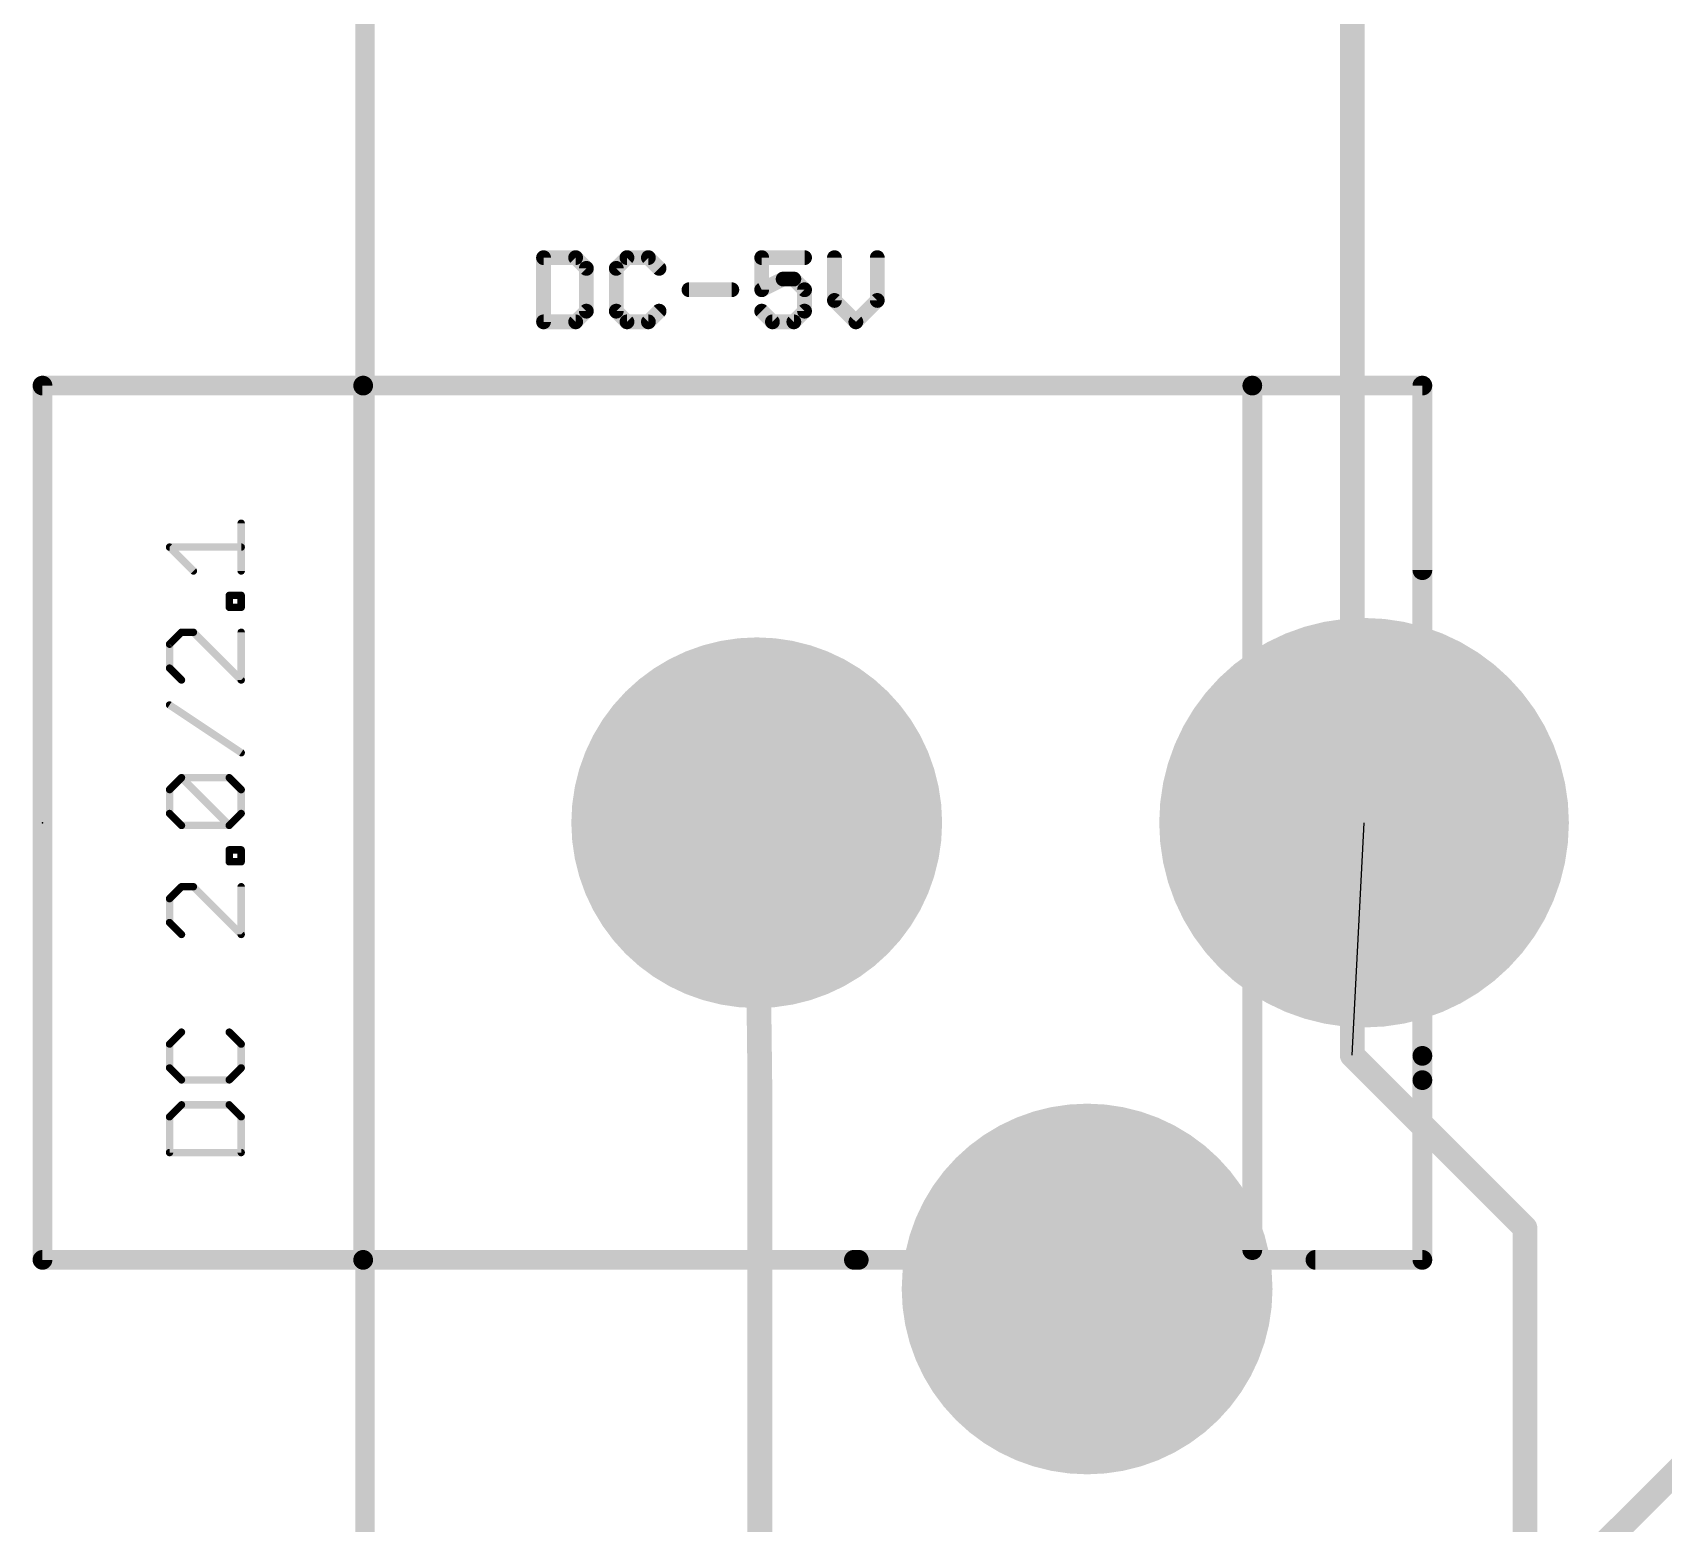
# Model space of a CAD drawing. Extents: x -3.4 to 36.1, y -3.1 to 50.6.
# Drawn here: x -3.42 to 13.36, y 15.25 to 30.59 of the extents above; entities that cross this region are included whole.
import ezdxf

# ---------------------------------------------------------------- set-up
doc = ezdxf.new("R2010")
doc.units = 0
for name, color, linetype in [('1', 22, 'CONTINUOUS'), ('16', 175, 'CONTINUOUS'), ('17', 82, 'CONTINUOUS'), ('19', 53, 'CONTINUOUS'), ('20', 7, 'CONTINUOUS'), ('21', 253, 'CONTINUOUS'), ('23', 7, 'CONTINUOUS'), ('25', 253, 'CONTINUOUS'), ('51', 253, 'CONTINUOUS')]:
    doc.layers.add(name, color=color, linetype=linetype)

# ---------------------------------------------------------------- blocks, each defined once
blk = doc.blocks.new('ROUNDP')
at = {"const_width": 0.5}
blk.add_lwpolyline([(0, -0.25, 1), (0, 0.25, 1), (0, -0.25)], format="xyb", dxfattribs=at)

msp = doc.modelspace()

# ---------------------------------------------------------------- linework, layer by layer
at = {"layer": '1', "const_width": 0.254}
for points in [[(10.16, 20.066), (10.16, 36.83)], [(4.064, 19.812), (4.032, 22.46)], [(10.16, 20.066), (11.938, 18.288)], [(4.064, 14.224), (4.064, 19.812)], [(11.938, 18.288), (11.938, 8.636)]]:
    msp.add_lwpolyline(points, dxfattribs=at)
at = {"layer": '1', "const_width": 0.127}
for points in [[(4.0955, 22.4608, 1), (3.9685, 22.4592)], [(10.2049, 20.1109, 1), (10.1151, 20.0211)], [(10.0965, 20.066, 1), (10.2235, 20.066)], [(4.1275, 19.812, 1), (4.0005, 19.812)], [(4.0005, 19.8112, 1), (4.1275, 19.8128)], [(12.0015, 18.288, 1), (11.8745, 18.288)], [(11.8931, 18.2431, 1), (11.9829, 18.3329)]]:
    msp.add_lwpolyline(points, format="xyb", dxfattribs=at)
at = {"layer": '16', "const_width": 0.254}
msp.add_lwpolyline([(2.794, 5.08), (17.526, 19.812)], dxfattribs=at)
at = {"layer": '19'}
msp.add_line((10.16, 20.066), (10.282, 22.46), dxfattribs=at)
msp.add_line((10.16, 20.066), (10.282, 22.46), dxfattribs=at)
at = {"layer": '20', "const_width": 0.2}
msp.add_lwpolyline([(0, 46.302), (0, 2)], dxfattribs=at)
at = {"layer": '21', "const_width": 0.2032}
for points in [[(-0.018, 26.96), (10.882, 26.96)], [(-0.018, 26.96), (-0.018, 17.96)], [(10.882, 26.96), (10.882, 25.06)], [(10.882, 17.96), (10.882, 20.06)], [(-0.018, 17.96), (5.082, 17.96)], [(10.882, 17.96), (9.782, 17.96)]]:
    msp.add_lwpolyline(points, dxfattribs=at)
at = {"layer": '21', "const_width": 0.1016}
for points in [[(-0.018, 27.0108, 1), (-0.018, 26.9092)], [(0.0328, 26.96, 1), (-0.0688, 26.96)], [(10.9328, 26.96, 1), (10.8312, 26.96)], [(10.882, 26.9092, 1), (10.882, 27.0108)], [(10.8312, 25.06, 1), (10.9328, 25.06)], [(10.9328, 20.06, 1), (10.8312, 20.06)], [(-0.018, 18.0108, 1), (-0.018, 17.9092)], [(-0.0688, 17.96, 1), (0.0328, 17.96)], [(5.082, 17.9092, 1), (5.082, 18.0108)], [(9.782, 18.0108, 1), (9.782, 17.9092)], [(10.8312, 17.96, 1), (10.9328, 17.96)], [(10.882, 17.9092, 1), (10.882, 18.0108)]]:
    msp.add_lwpolyline(points, format="xyb", dxfattribs=at)
at = {"layer": '23'}
msp.add_point((-3.318, 22.46), dxfattribs=at)
at = {"layer": '25', "const_width": 0.1524}
for points in [[(1.8382, 28.2772), (1.8382, 27.6162)], [(2.1687, 28.2772), (1.8382, 28.2772)], [(2.2788, 28.167), (2.1687, 28.2772)], [(2.2788, 27.7264), (2.2788, 28.167)], [(2.6968, 28.2772), (2.5866, 28.167)], [(2.5866, 28.167), (2.5866, 27.7264)], [(2.9171, 28.2772), (2.6968, 28.2772)], [(3.0273, 28.167), (2.9171, 28.2772)], [(4.5241, 28.2772), (4.0834, 28.2772)], [(4.0834, 28.2772), (4.0834, 27.9467)], [(4.8319, 28.2772), (4.8319, 27.8365)], [(5.2725, 27.8365), (5.2725, 28.2772)], [(4.0834, 27.9467), (4.3038, 28.0568)], [(4.3038, 28.0568), (4.4139, 28.0568)], [(4.4139, 28.0568), (4.5241, 27.9467)], [(3.335, 27.9467), (3.7757, 27.9467)], [(4.5241, 27.9467), (4.5241, 27.7264)], [(4.8319, 27.8365), (5.0522, 27.6162)], [(5.0522, 27.6162), (5.2725, 27.8365)], [(1.8382, 27.6162), (2.1687, 27.6162)], [(2.1687, 27.6162), (2.2788, 27.7264)], [(2.5866, 27.7264), (2.6968, 27.6162)], [(2.6968, 27.6162), (2.9171, 27.6162)], [(2.9171, 27.6162), (3.0273, 27.7264)], [(4.1936, 27.6162), (4.0834, 27.7264)], [(4.4139, 27.6162), (4.1936, 27.6162)], [(4.5241, 27.7264), (4.4139, 27.6162)]]:
    msp.add_lwpolyline(points, dxfattribs=at)
at = {"layer": '25', "const_width": 0.0762}
for points in [[(1.8763, 28.2772, 1), (1.8001, 28.2772)], [(1.8382, 28.3153, 1), (1.8382, 28.2391)], [(2.1956, 28.3041, 1), (2.1417, 28.2502)], [(2.1687, 28.2391, 1), (2.1687, 28.3153)], [(2.3169, 28.167, 1), (2.2407, 28.167)], [(2.2519, 28.1401, 1), (2.3058, 28.1939)], [(2.6247, 28.167, 1), (2.5485, 28.167)], [(2.5597, 28.1939, 1), (2.6136, 28.1401)], [(2.6968, 28.3153, 1), (2.6968, 28.2391)], [(2.7237, 28.2502, 1), (2.6698, 28.3041)], [(2.944, 28.3041, 1), (2.8902, 28.2502)], [(2.9171, 28.2391, 1), (2.9171, 28.3153)], [(3.0003, 28.1401, 1), (3.0542, 28.1939)], [(4.0834, 28.3153, 1), (4.0834, 28.2391)], [(4.1215, 28.2772, 1), (4.0453, 28.2772)], [(4.5241, 28.2391, 1), (4.5241, 28.3153)], [(4.87, 28.2772, 1), (4.7938, 28.2772)], [(5.3106, 28.2772, 1), (5.2344, 28.2772)], [(4.3038, 28.0949, 1), (4.3038, 28.0187)], [(4.3208, 28.0228, 1), (4.2867, 28.0909)], [(4.4409, 28.0838, 1), (4.387, 28.0299)], [(4.4139, 28.0187, 1), (4.4139, 28.0949)], [(3.335, 27.9848, 1), (3.335, 27.9086)], [(3.7757, 27.9086, 1), (3.7757, 27.9848)], [(4.0664, 27.9808, 1), (4.1005, 27.9126)], [(4.0453, 27.9467, 1), (4.1215, 27.9467)], [(4.5622, 27.9467, 1), (4.486, 27.9467)], [(4.4971, 27.9197, 1), (4.551, 27.9736)], [(4.8588, 27.8635, 1), (4.8049, 27.8096)], [(4.7938, 27.8365, 1), (4.87, 27.8365)], [(5.2344, 27.8365, 1), (5.3106, 27.8365)], [(5.2994, 27.8096, 1), (5.2456, 27.8635)], [(1.8382, 27.6543, 1), (1.8382, 27.5781)], [(2.1687, 27.5781, 1), (2.1687, 27.6543)], [(2.2407, 27.7264, 1), (2.3169, 27.7264)], [(2.3058, 27.6994, 1), (2.2519, 27.7533)], [(2.6136, 27.7533, 1), (2.5597, 27.6994)], [(2.5485, 27.7264, 1), (2.6247, 27.7264)], [(2.6968, 27.6543, 1), (2.6968, 27.5781)], [(2.9171, 27.5781, 1), (2.9171, 27.6543)], [(3.0542, 27.6994, 1), (3.0003, 27.7533)], [(4.1104, 27.7533, 1), (4.0565, 27.6994)], [(4.1936, 27.6543, 1), (4.1936, 27.5781)], [(4.4139, 27.5781, 1), (4.4139, 27.6543)], [(4.486, 27.7264, 1), (4.5622, 27.7264)], [(4.551, 27.6994, 1), (4.4971, 27.7533)], [(1.8001, 27.6162, 1), (1.8763, 27.6162)], [(2.1417, 27.6431, 1), (2.1956, 27.5893)], [(2.6698, 27.5893, 1), (2.7237, 27.6431)], [(2.8902, 27.6431, 1), (2.944, 27.5893)], [(4.1667, 27.5893, 1), (4.2205, 27.6431)], [(4.387, 27.6431, 1), (4.4409, 27.5893)], [(5.0252, 27.6431, 1), (5.0791, 27.5893)], [(5.0252, 27.5893, 1), (5.0791, 27.6431)]]:
    msp.add_lwpolyline(points, format="xyb", dxfattribs=at)
at = {"layer": '51'}
for points, const_width in [([(-0.018, 26.96), (-3.318, 26.96)], 0.2032), ([(-3.318, 17.96), (-3.318, 26.96)], 0.2032), ([(-0.018, 26.96), (-0.018, 17.96)], 0.2032), ([(-0.018, 26.96), (9.132, 26.96)], 0.2032), ([(9.132, 26.96), (10.882, 26.96)], 0.2032), ([(9.132, 26.96), (9.132, 18.06)], 0.2032), ([(10.882, 26.96), (10.882, 20.06)], 0.2032), ([(-1.2733, 25.0517), (-1.2733, 25.5432)], 0.0762), ([(-1.7648, 25.0517), (-2.0105, 25.2974)], 0.0762), ([(-2.0105, 25.2974), (-1.2733, 25.2974)], 0.0762), ([(-1.3962, 24.6775), (-1.3962, 24.8003)], 0.0762), ([(-1.3962, 24.8003), (-1.2733, 24.8003)], 0.0762), ([(-1.2733, 24.8003), (-1.2733, 24.6775)], 0.0762), ([(-1.2733, 24.6775), (-1.3962, 24.6775)], 0.0762), ([(-1.8877, 24.4205), (-2.0105, 24.2977)], 0.0762), ([(-2.0105, 24.2977), (-2.0105, 24.0519)], 0.0762), ([(-1.7648, 24.4205), (-1.8877, 24.4205)], 0.0762), ([(-1.2733, 23.9291), (-1.7648, 24.4205)], 0.0762), ([(-1.2733, 24.4205), (-1.2733, 23.9291)], 0.0762), ([(-2.0105, 24.0519), (-1.8877, 23.9291)], 0.0762), ([(-1.2733, 23.1806), (-2.0105, 23.6721)], 0.0762), ([(-2.0105, 22.8008), (-1.8877, 22.9237)], 0.0762), ([(-2.0105, 22.5551), (-2.0105, 22.8008)], 0.0762), ([(-1.8877, 22.9237), (-1.3962, 22.9237)], 0.0762), ([(-1.3962, 22.4322), (-1.8877, 22.9237)], 0.0762), ([(-1.3962, 22.9237), (-1.2733, 22.8008)], 0.0762), ([(-1.2733, 22.8008), (-1.2733, 22.5551)], 0.0762), ([(-1.8877, 22.4322), (-2.0105, 22.5551)], 0.0762), ([(-1.2733, 22.5551), (-1.3962, 22.4322)], 0.0762), ([(-1.3962, 22.4322), (-1.8877, 22.4322)], 0.0762), ([(-1.3962, 22.058), (-1.3962, 22.1809)], 0.0762), ([(-1.3962, 22.1809), (-1.2733, 22.1809)], 0.0762), ([(-1.2733, 22.1809), (-1.2733, 22.058)], 0.0762), ([(-1.2733, 22.058), (-1.3962, 22.058)], 0.0762), ([(-1.8877, 21.8011), (-2.0105, 21.6782)], 0.0762), ([(-1.7648, 21.8011), (-1.8877, 21.8011)], 0.0762), ([(-1.2733, 21.3096), (-1.7648, 21.8011)], 0.0762), ([(-1.2733, 21.8011), (-1.2733, 21.3096)], 0.0762), ([(-2.0105, 21.6782), (-2.0105, 21.4325)], 0.0762), ([(-2.0105, 21.4325), (-1.8877, 21.3096)], 0.0762), ([(-1.8877, 20.3043), (-2.0105, 20.1814)], 0.0762), ([(-1.2733, 20.1814), (-1.3962, 20.3043)], 0.0762), ([(-2.0105, 20.1814), (-2.0105, 19.9356)], 0.0762), ([(-1.2733, 19.9356), (-1.2733, 20.1814)], 0.0762), ([(10.882, 19.81), (10.882, 20.06)], 0.2032), ([(-2.0105, 19.9356), (-1.8877, 19.8128)], 0.0762), ([(-1.3962, 19.8128), (-1.2733, 19.9356)], 0.0762), ([(-1.8877, 19.8128), (-1.3962, 19.8128)], 0.0762), ([(10.882, 17.96), (10.882, 19.81)], 0.2032), ([(-1.8877, 19.5558), (-2.0105, 19.433)], 0.0762), ([(-2.0105, 19.433), (-2.0105, 19.0644)], 0.0762), ([(-1.3962, 19.5558), (-1.8877, 19.5558)], 0.0762), ([(-1.2733, 19.433), (-1.3962, 19.5558)], 0.0762), ([(-1.2733, 19.0644), (-1.2733, 19.433)], 0.0762), ([(-2.0105, 19.0644), (-1.2733, 19.0644)], 0.0762), ([(-3.318, 17.96), (-0.018, 17.96)], 0.2032), ([(-0.018, 17.96), (5.032, 17.96)], 0.2032), ([(5.032, 17.96), (5.082, 17.96)], 0.2032), ([(10.882, 17.96), (5.082, 17.96)], 0.2032)]:
    msp.add_lwpolyline(points, dxfattribs=dict(at, const_width=const_width))
for points, const_width in [([(-3.318, 27.0108, 1), (-3.318, 26.9092)], 0.1016), ([(-3.2672, 26.96, 1), (-3.3688, 26.96)], 0.1016), ([(0.0328, 26.96, 1), (-0.0688, 26.96)], 0.1016), ([(-0.018, 27.0108, 1), (-0.018, 26.9092)], 0.1016), ([(-0.018, 26.9092, 1), (-0.018, 27.0108)], 0.1016), ([(9.132, 27.0108, 1), (9.132, 26.9092)], 0.1016), ([(9.1828, 26.96, 1), (9.0812, 26.96)], 0.1016), ([(9.132, 26.9092, 1), (9.132, 27.0108)], 0.1016), ([(10.9328, 26.96, 1), (10.8312, 26.96)], 0.1016), ([(10.882, 26.9092, 1), (10.882, 27.0108)], 0.1016), ([(-1.2543, 25.5432, 1), (-1.2924, 25.5432)], 0.0381), ([(-2.0105, 25.3165, 1), (-2.0105, 25.2784)], 0.0381), ([(-1.9971, 25.3109, 1), (-2.024, 25.284)], 0.0381), ([(-1.2733, 25.2784, 1), (-1.2733, 25.3165)], 0.0381), ([(-1.7783, 25.0382, 1), (-1.7513, 25.0652)], 0.0381), ([(-1.2924, 25.0517, 1), (-1.2543, 25.0517)], 0.0381), ([(-1.3962, 24.8194, 1), (-1.3962, 24.7813)], 0.0381), ([(-1.3771, 24.8003, 1), (-1.4152, 24.8003)], 0.0381), ([(-1.2543, 24.8003, 1), (-1.2924, 24.8003)], 0.0381), ([(-1.2733, 24.7813, 1), (-1.2733, 24.8194)], 0.0381), ([(-1.3962, 24.6965, 1), (-1.3962, 24.6584)], 0.0381), ([(-1.4152, 24.6775, 1), (-1.3771, 24.6775)], 0.0381), ([(-1.2924, 24.6775, 1), (-1.2543, 24.6775)], 0.0381), ([(-1.2733, 24.6584, 1), (-1.2733, 24.6965)], 0.0381), ([(-1.9915, 24.2977, 1), (-2.0296, 24.2977)], 0.0381), ([(-1.8877, 24.4396, 1), (-1.8877, 24.4015)], 0.0381), ([(-1.8742, 24.4071, 1), (-1.9011, 24.434)], 0.0381), ([(-1.7513, 24.434, 1), (-1.7783, 24.4071)], 0.0381), ([(-1.7648, 24.4015, 1), (-1.7648, 24.4396)], 0.0381), ([(-1.2543, 24.4205, 1), (-1.2924, 24.4205)], 0.0381), ([(-2.024, 24.3111, 1), (-1.9971, 24.2842)], 0.0381), ([(-1.9971, 24.0654, 1), (-2.024, 24.0385)], 0.0381), ([(-2.0296, 24.0519, 1), (-1.9915, 24.0519)], 0.0381), ([(-1.9011, 23.9156, 1), (-1.8742, 23.9425)], 0.0381), ([(-1.2924, 23.9291, 1), (-1.2543, 23.9291)], 0.0381), ([(-1.2868, 23.9156, 1), (-1.2598, 23.9425)], 0.0381), ([(-2, 23.688, 1), (-2.0211, 23.6563)], 0.0381), ([(-1.2839, 23.1648, 1), (-1.2627, 23.1965)], 0.0381), ([(-1.9915, 22.8008, 1), (-2.0296, 22.8008)], 0.0381), ([(-2.024, 22.8143, 1), (-1.9971, 22.7874)], 0.0381), ([(-1.8877, 22.9428, 1), (-1.8877, 22.9047)], 0.0381), ([(-1.8742, 22.9372, 1), (-1.9011, 22.9102)], 0.0381), ([(-1.8742, 22.9102, 1), (-1.9011, 22.9372)], 0.0381), ([(-1.3827, 22.9372, 1), (-1.4096, 22.9102)], 0.0381), ([(-1.3962, 22.9047, 1), (-1.3962, 22.9428)], 0.0381), ([(-1.2543, 22.8008, 1), (-1.2924, 22.8008)], 0.0381), ([(-1.2868, 22.7874, 1), (-1.2598, 22.8143)], 0.0381), ([(-1.9971, 22.5686, 1), (-2.024, 22.5416)], 0.0381), ([(-2.0296, 22.5551, 1), (-1.9915, 22.5551)], 0.0381), ([(-1.2924, 22.5551, 1), (-1.2543, 22.5551)], 0.0381), ([(-1.2598, 22.5416, 1), (-1.2868, 22.5686)], 0.0381), ([(-1.8877, 22.4513, 1), (-1.8877, 22.4132)], 0.0381), ([(-1.9011, 22.4188, 1), (-1.8742, 22.4457)], 0.0381), ([(-1.4096, 22.4457, 1), (-1.3827, 22.4188)], 0.0381), ([(-1.4096, 22.4188, 1), (-1.3827, 22.4457)], 0.0381), ([(-1.3962, 22.4132, 1), (-1.3962, 22.4513)], 0.0381), ([(-1.3771, 22.1809, 1), (-1.4152, 22.1809)], 0.0381), ([(-1.3962, 22.1999, 1), (-1.3962, 22.1618)], 0.0381), ([(-1.2543, 22.1809, 1), (-1.2924, 22.1809)], 0.0381), ([(-1.2733, 22.1618, 1), (-1.2733, 22.1999)], 0.0381), ([(-1.3962, 22.0771, 1), (-1.3962, 22.039)], 0.0381), ([(-1.4152, 22.058, 1), (-1.3771, 22.058)], 0.0381), ([(-1.2924, 22.058, 1), (-1.2543, 22.058)], 0.0381), ([(-1.2733, 22.039, 1), (-1.2733, 22.0771)], 0.0381), ([(-1.8877, 21.8201, 1), (-1.8877, 21.782)], 0.0381), ([(-1.8742, 21.7876, 1), (-1.9011, 21.8146)], 0.0381), ([(-1.7513, 21.8146, 1), (-1.7783, 21.7876)], 0.0381), ([(-1.7648, 21.782, 1), (-1.7648, 21.8201)], 0.0381), ([(-1.2543, 21.8011, 1), (-1.2924, 21.8011)], 0.0381), ([(-2.024, 21.6917, 1), (-1.9971, 21.6647)], 0.0381), ([(-1.9915, 21.6782, 1), (-2.0296, 21.6782)], 0.0381), ([(-1.9971, 21.4459, 1), (-2.024, 21.419)], 0.0381), ([(-2.0296, 21.4325, 1), (-1.9915, 21.4325)], 0.0381), ([(-1.9011, 21.2961, 1), (-1.8742, 21.3231)], 0.0381), ([(-1.2924, 21.3096, 1), (-1.2543, 21.3096)], 0.0381), ([(-1.2868, 21.2961, 1), (-1.2598, 21.3231)], 0.0381), ([(-1.8742, 20.2908, 1), (-1.9011, 20.3177)], 0.0381), ([(-1.3827, 20.3177, 1), (-1.4096, 20.2908)], 0.0381), ([(-2.024, 20.1949, 1), (-1.9971, 20.1679)], 0.0381), ([(-1.9915, 20.1814, 1), (-2.0296, 20.1814)], 0.0381), ([(-1.2543, 20.1814, 1), (-1.2924, 20.1814)], 0.0381), ([(-1.2868, 20.1679, 1), (-1.2598, 20.1949)], 0.0381), ([(10.9328, 20.06, 1), (10.8312, 20.06)], 0.1016), ([(-1.9971, 19.9491, 1), (-2.024, 19.9222)], 0.0381), ([(-1.2598, 19.9222, 1), (-1.2868, 19.9491)], 0.0381), ([(10.8312, 20.06, 1), (10.9328, 20.06)], 0.1016), ([(-2.0296, 19.9356, 1), (-1.9915, 19.9356)], 0.0381), ([(-1.8877, 19.8318, 1), (-1.8877, 19.7937)], 0.0381), ([(-1.9011, 19.7993, 1), (-1.8742, 19.8262)], 0.0381), ([(-1.4096, 19.8262, 1), (-1.3827, 19.7993)], 0.0381), ([(-1.3962, 19.7937, 1), (-1.3962, 19.8318)], 0.0381), ([(-1.2924, 19.9356, 1), (-1.2543, 19.9356)], 0.0381), ([(10.9328, 19.81, 1), (10.8312, 19.81)], 0.1016), ([(10.8312, 19.81, 1), (10.9328, 19.81)], 0.1016), ([(-1.9915, 19.433, 1), (-2.0296, 19.433)], 0.0381), ([(-1.8877, 19.5749, 1), (-1.8877, 19.5368)], 0.0381), ([(-1.8742, 19.5424, 1), (-1.9011, 19.5693)], 0.0381), ([(-1.3827, 19.5693, 1), (-1.4096, 19.5424)], 0.0381), ([(-1.3962, 19.5368, 1), (-1.3962, 19.5749)], 0.0381), ([(-1.2543, 19.433, 1), (-1.2924, 19.433)], 0.0381), ([(-2.024, 19.4464, 1), (-1.9971, 19.4195)], 0.0381), ([(-1.2868, 19.4195, 1), (-1.2598, 19.4464)], 0.0381), ([(-2.0105, 19.0834, 1), (-2.0105, 19.0453)], 0.0381), ([(-2.0296, 19.0644, 1), (-1.9915, 19.0644)], 0.0381), ([(-1.2924, 19.0644, 1), (-1.2543, 19.0644)], 0.0381), ([(-1.2733, 19.0453, 1), (-1.2733, 19.0834)], 0.0381), ([(-3.318, 18.0108, 1), (-3.318, 17.9092)], 0.1016), ([(-3.3688, 17.96, 1), (-3.2672, 17.96)], 0.1016), ([(-0.018, 18.0108, 1), (-0.018, 17.9092)], 0.1016), ([(-0.0688, 17.96, 1), (0.0328, 17.96)], 0.1016), ([(-0.018, 17.9092, 1), (-0.018, 18.0108)], 0.1016), ([(5.032, 18.0108, 1), (5.032, 17.9092)], 0.1016), ([(5.082, 18.0108, 1), (5.082, 17.9092)], 0.1016), ([(5.032, 17.9092, 1), (5.032, 18.0108)], 0.1016), ([(5.082, 17.9092, 1), (5.082, 18.0108)], 0.1016), ([(9.0812, 18.06, 1), (9.1828, 18.06)], 0.1016), ([(10.8312, 17.96, 1), (10.9328, 17.96)], 0.1016), ([(10.882, 17.9092, 1), (10.882, 18.0108)], 0.1016)]:
    msp.add_lwpolyline(points, format="xyb", dxfattribs=dict(at, const_width=const_width))

# ---------------------------------------------------------------- block references
at = {"layer": '17', "rotation": 270}
for p, xscale, yscale in [((10.282, 22.46), 4.216, 4.216), ((10.282, 22.46), 4.216, 4.216), ((4.032, 22.46), 3.816, 3.816), ((4.032, 22.46), 3.816, 3.816)]:
    msp.add_blockref('ROUNDP', p, dxfattribs=dict(at, xscale=xscale, yscale=yscale))
at = {"layer": '17', "xscale": 3.816, "yscale": 3.816}
msp.add_blockref('ROUNDP', (7.432, 17.66), dxfattribs=at)
msp.add_blockref('ROUNDP', (7.432, 17.66), dxfattribs=at)

doc.saveas('drawing.dxf')
